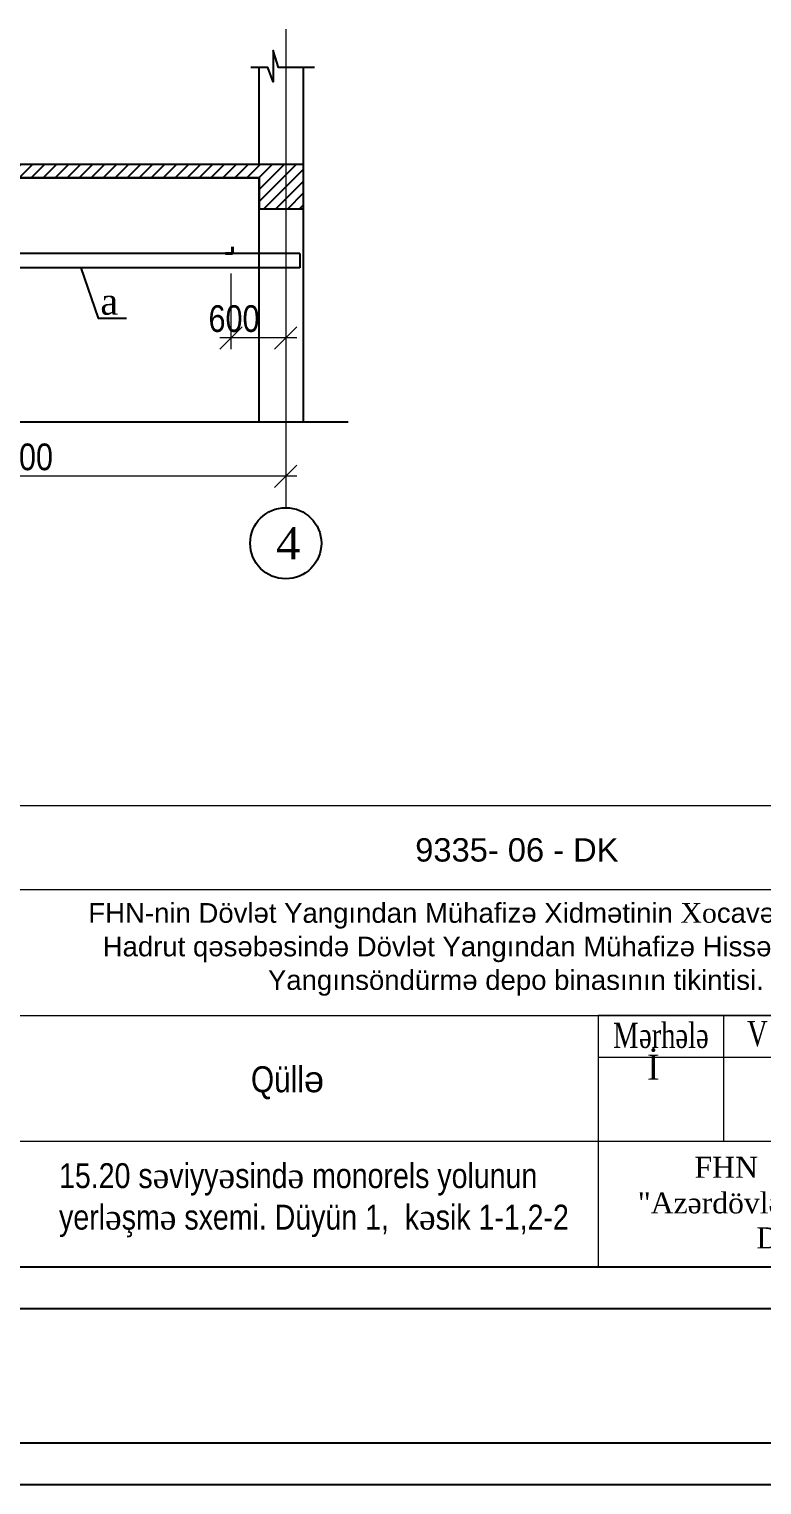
# Model space of a CAD drawing. Header units: millimetres. Extents: x -149347 to 251215, y -2929184 to -2541447.
# Drawn here: x 223581 to 231821, y -2609703 to -2593333 of the extents above; entities that cross this region are included whole.
import ezdxf

# ---------------------------------------------------------------- set-up
doc = ezdxf.new("R2010")
doc.units = ezdxf.units.MM
doc.linetypes.add('DASHDOT', pattern=[25.4, 12.7, -6.35, 0, -6.35])
doc.linetypes.add('осевая', pattern=[50.8, 31.75, -6.35, 6.35, -6.35])
for name, color, linetype, lineweight in [('Text blocks_Ном._пера__1', 7, 'Continuous', 15), ('оси', 65, 'осевая', 9), ('перегородка', 130, 'Continuous', 20)]:
    doc.layers.add(name, color=color, linetype=linetype, lineweight=lineweight)
doc.styles.add('400', font='times.ttf', dxfattribs={"width": 0.75, "height": 300})
doc.styles.add('Arial', font='arial.ttf')
doc.styles.add('RomanS', font='times.ttf', dxfattribs={"height": 300})
doc.styles.get("Standard").update_dxf_attribs({"font": 'times.ttf'})
doc.styles.add('style1', font='A3TI(LA).TTF', dxfattribs={"height": 400})
doc.styles.add('style6', font='ARIALN.TTF', dxfattribs={"height": 300})
doc.styles.add('Times New Roman', font='times.ttf')
doc.dimstyles.new('DIM_100', dxfattribs={"dimscale": 100, "dimtxt": 250, "dimasz": 2.5, "dimexe": 1.25, "dimexo": 0.625, "dimtad": 1, "dimdec": 0, "dimtxsty": 'style1', "dimblk": 'OBLIQUE', "dimcen": 2.5, "dimdle": 1.25, "dimclrd": 251, "dimclre": 251, "dimaunit": 1, "dimadec": 3, "dimazin": 0, "dimtfac": 1, "dimtdec": 0, "dimtmove": 1, "dimatfit": 3, "dimfxl": 1.25, "dimlwd": 5, "dimlwe": 5, "dimarcsym": 0})

# ---------------------------------------------------------------- blocks, each defined once
blk = doc.blocks.new('mekteb')
at = {"color": 0, "lineweight": 25}
for p, q in [((99643, -1821466), (139843, -1821466)), ((139843, -1849866), (99643, -1849866))]:
    blk.add_line(p, q, dxfattribs=at)
at = {"color": 0, "lineweight": 25, "ltscale": 15}
for p, q in [((139343, -1821966), (101643, -1821966)), ((101643, -1849366), (139343, -1849366))]:
    blk.add_line(p, q, dxfattribs=at)
at = {"linetype": 'Continuous', "lineweight": 15}
for p, q in [((120843, -1844866), (139343, -1844866)), ((120843, -1846366), (139343, -1846366)), ((135843, -1847866), (135843, -1846366)), ((134343, -1846866), (139343, -1846866)), ((120843, -1847866), (139343, -1847866)), ((120843, -1849366), (139343, -1849366))]:
    blk.add_line(p, q, dxfattribs=at)
for points in [[(120843, -1849366), (139343, -1849366), (139343, -1843866), (120843, -1843866)], [(134343, -1849366), (139343, -1849366), (139343, -1846366), (134343, -1846366)]]:
    blk.add_lwpolyline(points, close=True, dxfattribs=at)
at = {"lineweight": 25, "ltscale": 15, "style": '400', "width": 0.75}
for s, p in [(' M', (134437, -1846755)), ('ərhələ', (134831, -1846755)), ('V', (136119, -1846732))]:
    blk.add_text(s, height=300, dxfattribs=at).set_placement(p)
at = {"lineweight": 25, "ltscale": 15, "attachment_point": 1, "style": 'Times New Roman'}
for s, insert, char_height, width in [('{\\fTimes New Roman|b0|i0|c238|p18;\\H0.42397x;İ\\fTimes New Roman|b0|i0|c186|p18;\\H2.3586x;      }', (134926, -1846834), 707.62, 10102.13), ('"{\\fTimes New Roman|b0|i0|c238|p18;Azərdövlətsənayelayihə"\\P              } {\\fTimes New Roman|b0|i0|c238|p18;DLİ}', (134816, -1848478), 250, 8698.57)]:
    blk.add_mtext(s, dxfattribs=dict(at, insert=insert, char_height=char_height, width=width))
at = {"lineweight": 25, "insert": (130203, -1846973), "char_height": 310, "width": 5486.13, "attachment_point": 1, "style": 'style6'}
blk.add_mtext('{\\C0;Q\\fArial Narrow|b0|i0|c238|p34;üll\\fArial|b0|i0|c0|p34;ə}', dxfattribs=at)
at = {"lineweight": 25, "ltscale": 15, "insert": (135115, -1848053), "char_height": 250, "attachment_point": 1, "style": 'Times New Roman'}
blk.add_mtext('  {\\fTimes New Roman|b0|i0|c238|p18;  FHN  TTNDA}', dxfattribs=at)
at = {"layer": 'Text blocks_Ном._пера__1', "linetype": 'Continuous', "lineweight": 25, "insert": (128266, -1845580), "char_height": 235, "width": 10191.85, "attachment_point": 4, "line_spacing_factor": 1.021551, "style": 'Arial'}
blk.add_mtext('\\pxqc;{\\fArial|b0|i0|c238|p34;\\C256;FHN-nin Dövlət Yangından Mühafizə Xidmətinin \\fTimes New Roman|b0|i0|c204|p18;Xo\\fArial|b0|i0|c238|p34;cavənd rayonunun Hadrut qəsəbəsində Dövlət Yangından Mühafizə Hissəsinin 4 çıxışlı Yangınsöndürmə depo binasının tikintisi.}', dxfattribs=at)
at = {"layer": 'перегородка', "lineweight": 30, "insert": (132162, -1844536), "char_height": 441.245, "width": 6524.89, "attachment_point": 7, "style": 'Arial'}
blk.add_mtext('{\\fArial|b0|i0|c238|p34;\\H0.63158x;\\C7;9335\\fArial|b0|i0|c204|p34;- \\fArial|b0|i0|c238|p34;06\\fArial|b0|i0|c204|p34; - DK}', dxfattribs=at)
blk = doc.blocks.new('_Oblique')
at = {"color": 0, "linetype": 'ByBlock', "lineweight": -2}
blk.add_line((-0.5, -0.5), (0.5, 0.5), dxfattribs=at)
blk = doc.blocks.new('*D1091')
at = {"color": 251, "lineweight": 5, "ltscale": 50, "transparency": 16777216}
for p, q in [((220467, -2597780), (220467, -2598486)), ((226467, -2597977), (226467, -2598486))]:
    blk.add_line(p, q, dxfattribs=at)
at = {"color": 251, "linetype": 'ByBlock', "lineweight": 5, "ltscale": 50, "transparency": 16777216}
blk.add_line((226592, -2598361), (220342, -2598361), dxfattribs=at)
at = {"layer": 'Defpoints', "color": 0, "lineweight": 15, "ltscale": 50, "transparency": 16777216}
for p in [(220467, -2597717), (226467, -2597915), (220467, -2598361)]:
    blk.add_point(p, dxfattribs=at)
at = {"color": 251, "lineweight": 5, "ltscale": 50, "transparency": 16777216, "xscale": 250, "yscale": 250, "zscale": 250, "rotation": 180}
blk.add_blockref('_Oblique', (220467, -2598361), dxfattribs=at)
at = {"color": 251, "lineweight": 5, "ltscale": 50, "transparency": 16777216, "xscale": 250, "yscale": 250, "zscale": 250}
blk.add_blockref('_Oblique', (226467, -2598361), dxfattribs=at)
at = {"color": 0, "lineweight": 15, "ltscale": 50, "transparency": 16777216, "insert": (223467, -2598145), "char_height": 300, "attachment_point": 5, "style": 'style6'}
blk.add_mtext('6000', dxfattribs=at)
blk = doc.blocks.new('*D1092')
at = {"color": 251, "lineweight": 5, "ltscale": 50, "transparency": 16777216}
for p, q in [((225851, -2596079), (225851, -2596931)), ((226467, -2596279), (226467, -2596931))]:
    blk.add_line(p, q, dxfattribs=at)
at = {"color": 251, "linetype": 'ByBlock', "lineweight": 5, "ltscale": 50, "transparency": 16777216}
blk.add_line((226592, -2596806), (225726, -2596806), dxfattribs=at)
at = {"layer": 'Defpoints', "color": 0, "lineweight": 15, "ltscale": 50, "transparency": 16777216}
for p in [(225851, -2596016), (226467, -2596216), (225851, -2596806)]:
    blk.add_point(p, dxfattribs=at)
at = {"color": 251, "lineweight": 5, "ltscale": 50, "transparency": 16777216, "xscale": 250, "yscale": 250, "zscale": 250, "rotation": 180}
blk.add_blockref('_Oblique', (225851, -2596806), dxfattribs=at)
at = {"color": 251, "lineweight": 5, "ltscale": 50, "transparency": 16777216, "xscale": 250, "yscale": 250, "zscale": 250}
blk.add_blockref('_Oblique', (226467, -2596806), dxfattribs=at)
at = {"color": 0, "lineweight": 15, "ltscale": 50, "transparency": 16777216, "insert": (225885, -2596590), "char_height": 300, "attachment_point": 5, "style": 'style6'}
blk.add_mtext('600', dxfattribs=at)

msp = doc.modelspace()

# ---------------------------------------------------------------- hatches: boundary and pattern name
h = msp.add_hatch()
h.set_pattern_fill('ANSI31', color=0, scale=30, style=0)
h.set_pattern_definition([(45, (141162.08, -3406868.76), (-67.351921, 67.351921), [])])
h.paths.add_polyline_path([(226166.98262, -2595004.0032), (226166.98262, -2595354.0032), (226666.98262, -2595354.0032), (226666.98262, -2594854.0032), (220266.98262, -2594854.0032), (220266.98262, -2595354.0032), (220766.98262, -2595354.0032), (220766.98262, -2595004.0032)])

# ---------------------------------------------------------------- linework, layer by layer
at = {"color": 0, "ltscale": 15}
for p, q in [((226166.98262, -2594854.0032), (226166.98262, -2593764.44511)), ((226666.98262, -2597754.0032), (226666.98262, -2593764.44511)), ((226166.98262, -2597754.0032), (226166.98262, -2595004.0032))]:
    msp.add_line(p, q, dxfattribs=at)
at = {"color": 0}
for p, q in [((226166.98262, -2594854.0032), (219176.1647, -2594854.0032)), ((226666.98262, -2594854.0032), (226166.98262, -2594854.0032)), ((226666.98262, -2595354.0032), (226666.98262, -2594854.0032)), ((226166.98262, -2595004.0032), (220766.98262, -2595004.0032)), ((226166.98262, -2595004.0032), (226166.98262, -2595354.0032)), ((226166.98262, -2595354.0032), (226566.98262, -2595354.0032)), ((226566.98262, -2595354.0032), (226666.98262, -2595354.0032)), ((226626.98262, -2595856.6867), (220306.98262, -2595854.5022)), ((226626.98262, -2595856.6867), (226626.98262, -2596016.6867)), ((226626.98262, -2596016.6867), (220306.98262, -2596014.5022)), ((227168.63697, -2597754.0032), (219176.1647, -2597754.0032))]:
    msp.add_line(p, q, dxfattribs=at)
at = {"color": 0, "lineweight": 40}
for p, q in [((225789.19566, -2595856.42401), (225866.98262, -2595856.42401)), ((225866.98262, -2595779.46661), (225866.98262, -2595857.25357))]:
    msp.add_line(p, q, dxfattribs=at)
at = {"color": 0}
for points in [[(226789.18224, -2593764.44511), (226386.03386, -2593764.44511), (226323.77122, -2593571.23395), (226323.77122, -2593923.69623), (226266.31857, -2593764.44511), (226075.52232, -2593764.44511)], [(226166.98262, -2595004.0032), (226166.98262, -2595354.0032), (226666.98262, -2595354.0032), (226666.98262, -2594854.0032), (220266.98262, -2594854.0032), (220266.98262, -2595354.0032), (220766.98262, -2595354.0032), (220766.98262, -2595004.0032), (226166.98262, -2595004.0032)], [(224162.8394, -2596015.83497), (224357.19811, -2596584.26513), (224677.41871, -2596584.26513)]]:
    msp.add_lwpolyline(points, dxfattribs=at)
msp.add_circle((226466.98262, -2599114.11308), 400, dxfattribs=at)
at = {"layer": 'оси', "color": 0, "linetype": 'DASHDOT', "ltscale": 500}
msp.add_line((226466.98262, -2593332.62515), (226466.98262, -2598714.11308), dxfattribs=at)

# ---------------------------------------------------------------- block references
at = {"lineweight": 15, "xscale": 0.9430204144289575, "yscale": 0.9430204144289575, "zscale": 0.9430204144289575}
for p in [(103291.31865, -863262.44434), (103291.31865, -891552.33714)]:
    msp.add_blockref('mekteb', p, dxfattribs=at)

# ---------------------------------------------------------------- texts
at = {"color": 0, "insert": (224583.40123, -2596243.81261), "char_height": 300, "width": 128.0882386, "attachment_point": 3, "style": 'RomanS'}
msp.add_mtext('{\\fTimes New Roman|b0|i0|c238|p18;a}', dxfattribs=at)
at = {"color": 0, "insert": (226358.62252, -2599294.96577), "char_height": 360, "attachment_point": 7}
msp.add_mtext_dynamic_manual_height_columns('4', width=1224.3844735, gutter_width=1, heights=[0], dxfattribs=at)
at = {"insert": (223917.82203, -2606085.7378), "char_height": 280, "width": 6500, "attachment_point": 1, "style": 'style6'}
msp.add_mtext('15.20 s{\\fTimes New Roman|b0|i0|c238|p18;ə\\fArial Narrow|b0|i0|c238|p34;viyy\\fTimes New Roman|b0|i0|c238|p18;ə\\fArial Narrow|b0|i0|c238|p34;sind\\fTimes New Roman|b0|i0|c238|p18;ə\\fArial Narrow|b0|i0|c238|p34; monorels yolunun yerl\\fTimes New Roman|b0|i0|c238|p18;ə\\fArial Narrow|b0|i0|c238|p34;şm\\fTimes New Roman|b0|i0|c238|p18;ə\\fArial Narrow|b0|i0|c238|p34; sxemi. Düyün 1,  k\\fTimes New Roman|b0|i0|c238|p18;ə\\fArial Narrow|b0|i0|c238|p34;sik 1-1,2-2}', dxfattribs=at)

# ---------------------------------------------------------------- dimensions: what is measured, and where the dimension line sits
at = {"color": 231, "lineweight": 15, "ltscale": 50}
dim = msp.add_linear_dim(base=(225851.1009, -2596805.79074), p1=(226466.98262, -2596216.42564), p2=(225851.1009, -2596016.41852), angle=180, text='600', dimstyle='DIM_100', override={"dimtxsty": 'style6'}, dxfattribs=at)
dim.commit()
dim.dimension.update_dxf_attribs({"geometry": '*D1092', "text_midpoint": (225884.56581, -2596805.79074), "dimtype": 160})
dim = msp.add_linear_dim(base=(220466.98262, -2598360.87051), p1=(226466.98262, -2597914.8776), p2=(220466.98262, -2597717.39733), dimstyle='DIM_100', override={"dimtxsty": 'style6'}, dxfattribs=at)
dim.commit()
dim.dimension.update_dxf_attribs({"geometry": '*D1091', "text_midpoint": (223466.98262, -2598145.19862)})

doc.saveas('drawing.dxf')
